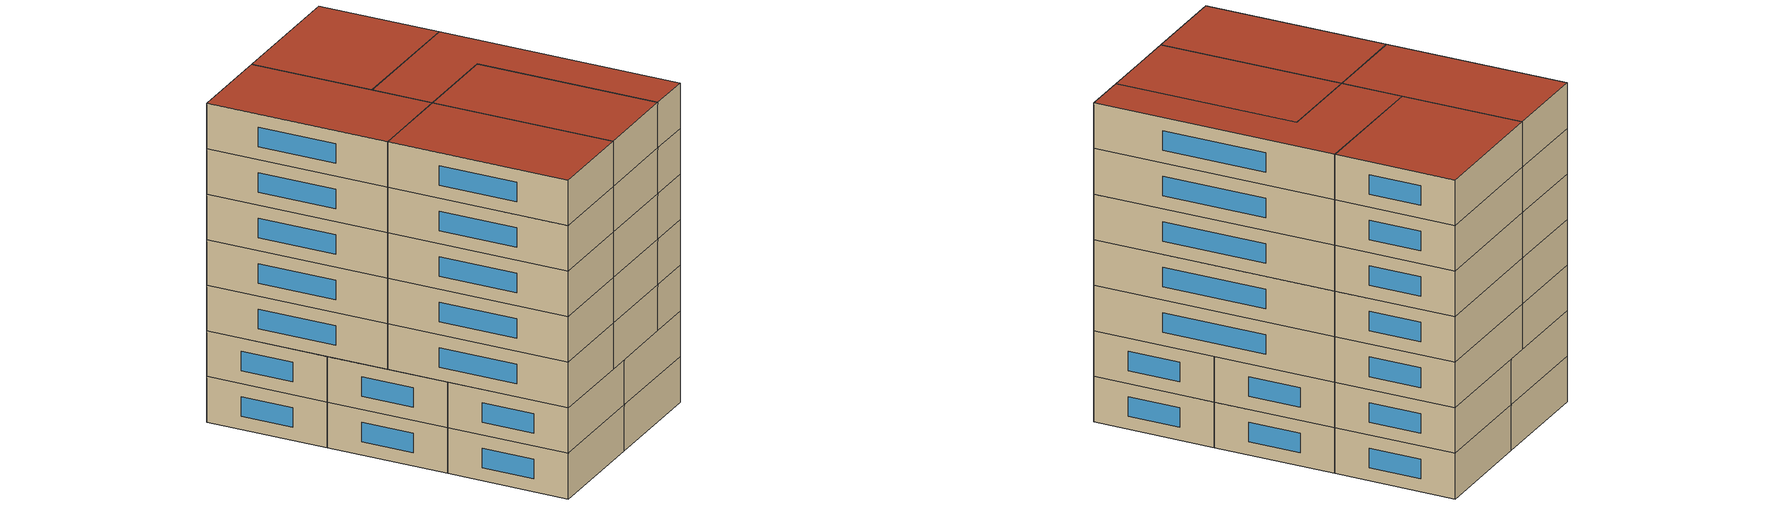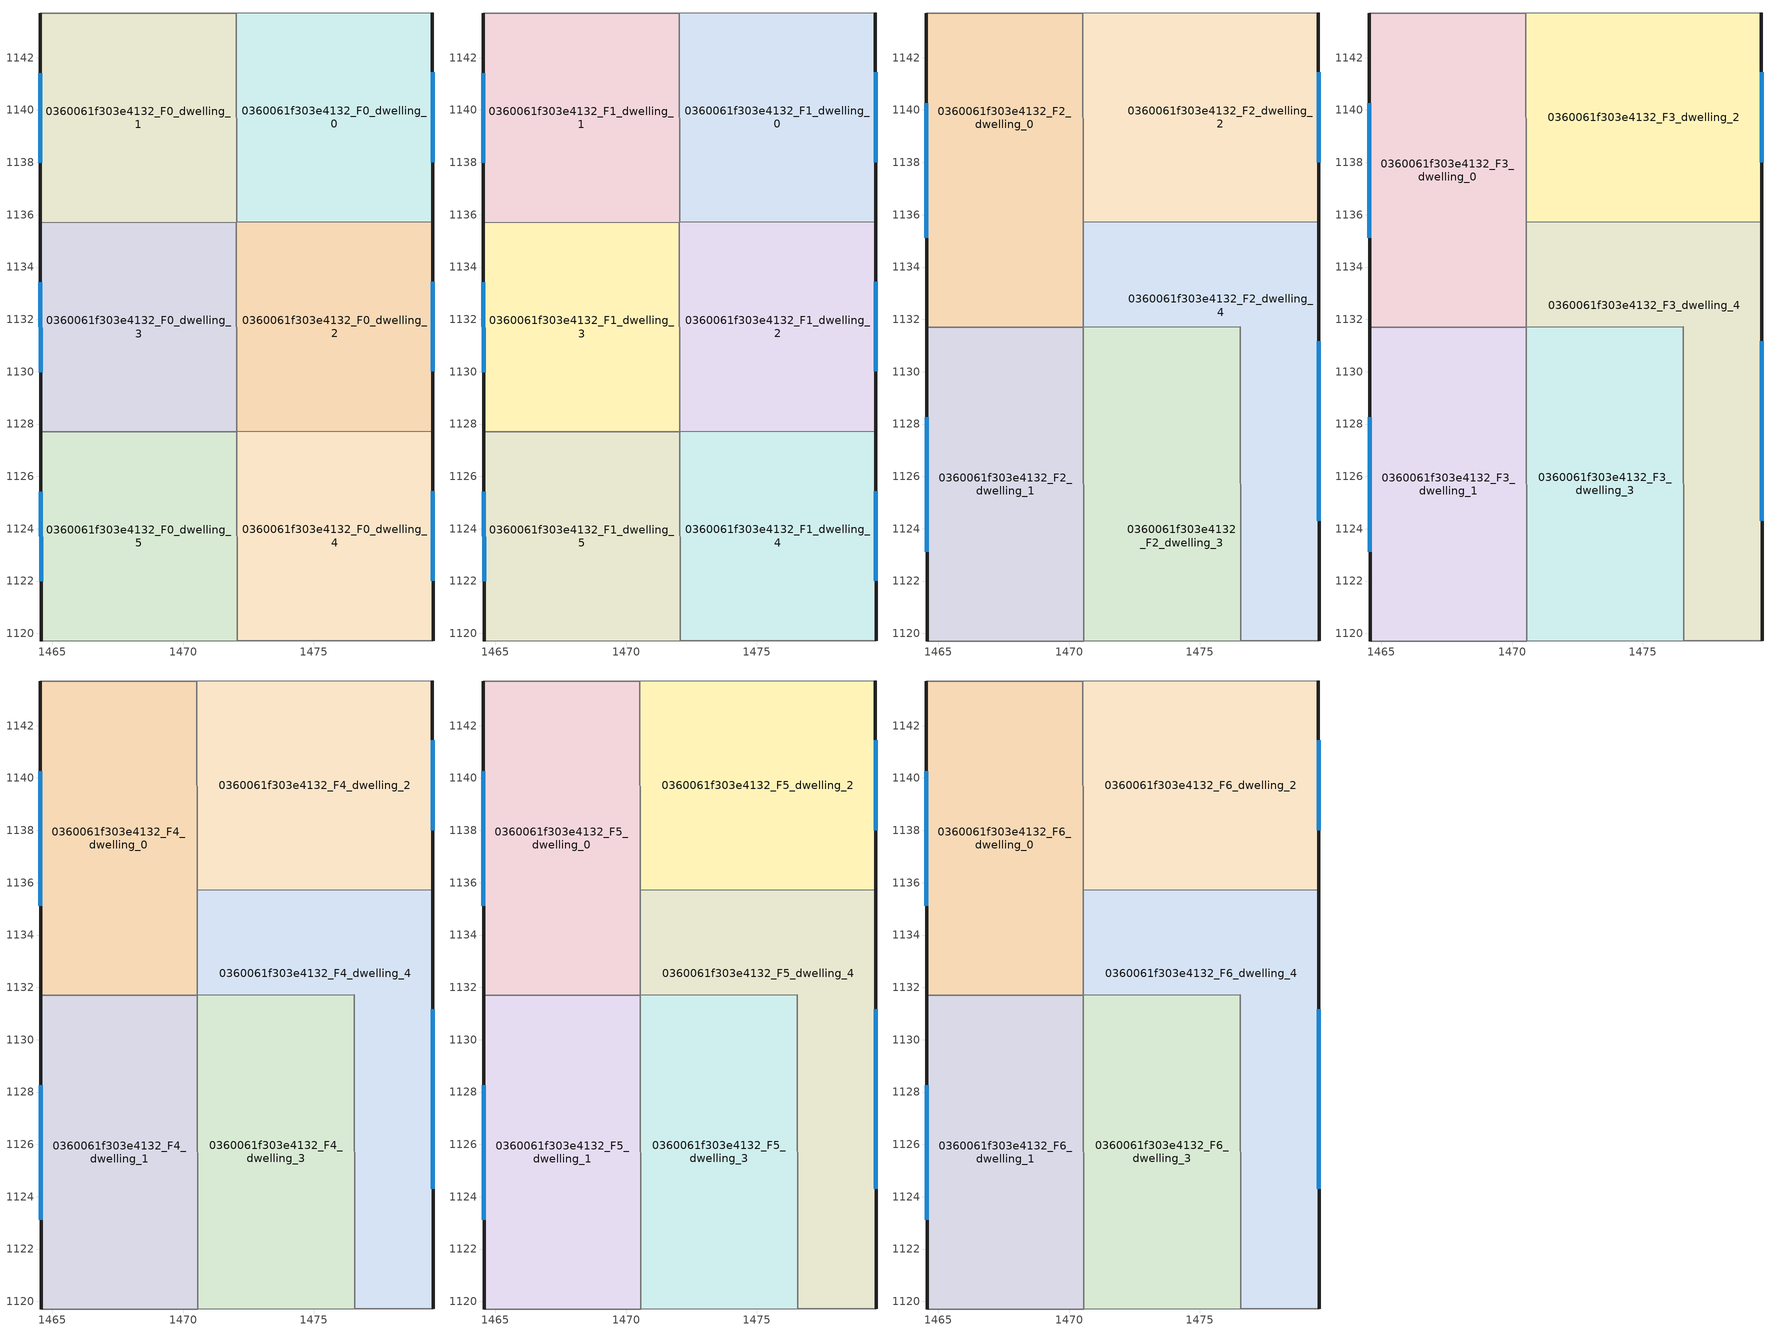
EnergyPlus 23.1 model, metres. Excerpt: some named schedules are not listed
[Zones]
0360061f303e4132_F0_dwelling_0
 floor ground (EU_floor_Construction): 1479.53,1143.72 1479.53,1135.72 1472.04,1135.71 1472.03,1143.71 z0
 wall outside (EU_wall_Construction): 1479.53,1135.72 1479.53,1143.72 z0:3
 wall to 0360061f303e4132_F0_dwelling_1 (EU_wall_Construction): 1472.03,1143.71 1472.04,1135.71 z0:3
 wall adiabatic (EU_wall_Construction): 1479.53,1143.72 1472.03,1143.71 z0:3
 wall to 0360061f303e4132_F0_dwelling_2 (EU_wall_Construction): 1472.04,1135.71 1479.53,1135.72 z0:3
 window (EU_Window_Construction): 1479.53,1138.01 1479.53,1141.43 z0.86:2.14
0360061f303e4132_F0_dwelling_1
 floor ground (EU_floor_Construction): 1472.03,1143.71 1472.04,1135.71 1464.55,1135.7 1464.53,1143.69 z0
 wall outside (EU_wall_Construction): 1464.53,1143.69 1464.55,1135.7 z0:3
 wall adiabatic (EU_wall_Construction): 1472.03,1143.71 1464.53,1143.69 z0:3
 wall to 0360061f303e4132_F0_dwelling_3 (EU_wall_Construction): 1464.55,1135.7 1472.04,1135.71 z0:3
 window (EU_Window_Construction): 1464.54,1141.41 1464.54,1137.98 z0.86:2.14
0360061f303e4132_F0_dwelling_2
 floor ground (EU_floor_Construction): 1479.53,1135.72 1479.54,1127.73 1472.05,1127.71 1472.04,1135.71 z0
 wall outside (EU_wall_Construction): 1479.54,1127.73 1479.53,1135.72 z0:3
 wall to 0360061f303e4132_F0_dwelling_3 (EU_wall_Construction): 1472.04,1135.71 1472.05,1127.71 z0:3
 wall to 0360061f303e4132_F0_dwelling_4 (EU_wall_Construction): 1472.05,1127.71 1479.54,1127.73 z0:3
 window (EU_Window_Construction): 1479.54,1130.01 1479.54,1133.44 z0.86:2.14
0360061f303e4132_F0_dwelling_3
 floor ground (EU_floor_Construction): 1472.04,1135.71 1472.05,1127.71 1464.56,1127.7 1464.55,1135.7 z0
 wall outside (EU_wall_Construction): 1464.55,1135.7 1464.56,1127.7 z0:3
 wall to 0360061f303e4132_F0_dwelling_5 (EU_wall_Construction): 1464.56,1127.7 1472.05,1127.71 z0:3
 window (EU_Window_Construction): 1464.55,1133.41 1464.56,1129.99 z0.86:2.14
0360061f303e4132_F0_dwelling_4
 floor ground (EU_floor_Construction): 1479.54,1127.73 1479.55,1119.72 1472.06,1119.71 1472.05,1127.71 z0
 wall outside (EU_wall_Construction): 1479.55,1119.72 1479.54,1127.73 z0:3
 wall adiabatic (EU_wall_Construction): 1472.06,1119.71 1479.55,1119.72 z0:3
 wall to 0360061f303e4132_F0_dwelling_5 (EU_wall_Construction): 1472.05,1127.71 1472.06,1119.71 z0:3
 window (EU_Window_Construction): 1479.55,1122.01 1479.54,1125.44 z0.86:2.14
0360061f303e4132_F0_dwelling_5
 floor ground (EU_floor_Construction): 1472.05,1127.71 1472.06,1119.71 1464.58,1119.7 1464.56,1127.7 z0
 wall outside (EU_wall_Construction): 1464.56,1127.7 1464.58,1119.7 z0:3
 wall adiabatic (EU_wall_Construction): 1464.58,1119.7 1472.06,1119.71 z0:3
 window (EU_Window_Construction): 1464.57,1125.41 1464.57,1121.98 z0.86:2.14
0360061f303e4132_F1_dwelling_0
 floor to 0360061f303e4132_F0_dwelling_0 (EU_floor_Construction): 1479.53,1143.72 1479.53,1135.72 1472.04,1135.71 1472.03,1143.71 z3
 wall outside (EU_wall_Construction): 1479.53,1135.72 1479.53,1143.72 z3:6
 wall to 0360061f303e4132_F1_dwelling_1 (EU_wall_Construction): 1472.03,1143.71 1472.04,1135.71 z3:6
 wall adiabatic (EU_wall_Construction): 1479.53,1143.72 1472.03,1143.71 z3:6
 wall to 0360061f303e4132_F1_dwelling_2 (EU_wall_Construction): 1472.04,1135.71 1479.53,1135.72 z3:6
 window (EU_Window_Construction): 1479.53,1138.01 1479.53,1141.43 z3.86:5.14
0360061f303e4132_F1_dwelling_1
 floor to 0360061f303e4132_F0_dwelling_1 (EU_floor_Construction): 1472.03,1143.71 1472.04,1135.71 1464.55,1135.7 1464.53,1143.69 z3
 wall outside (EU_wall_Construction): 1464.53,1143.69 1464.55,1135.7 z3:6
 wall adiabatic (EU_wall_Construction): 1472.03,1143.71 1464.53,1143.69 z3:6
 wall to 0360061f303e4132_F1_dwelling_3 (EU_wall_Construction): 1464.55,1135.7 1472.04,1135.71 z3:6
 window (EU_Window_Construction): 1464.54,1141.41 1464.54,1137.98 z3.86:5.14
0360061f303e4132_F1_dwelling_2
 floor to 0360061f303e4132_F0_dwelling_2 (EU_floor_Construction): 1479.53,1135.72 1479.54,1127.73 1472.05,1127.71 1472.04,1135.71 z3
 wall outside (EU_wall_Construction): 1479.54,1127.73 1479.53,1135.72 z3:6
 wall to 0360061f303e4132_F1_dwelling_3 (EU_wall_Construction): 1472.04,1135.71 1472.05,1127.71 z3:6
 wall to 0360061f303e4132_F1_dwelling_4 (EU_wall_Construction): 1472.05,1127.71 1479.54,1127.73 z3:6
 window (EU_Window_Construction): 1479.54,1130.01 1479.54,1133.44 z3.86:5.14
0360061f303e4132_F1_dwelling_3
 floor to 0360061f303e4132_F0_dwelling_3 (EU_floor_Construction): 1472.04,1135.71 1472.05,1127.71 1464.56,1127.7 1464.55,1135.7 z3
 wall outside (EU_wall_Construction): 1464.55,1135.7 1464.56,1127.7 z3:6
 wall to 0360061f303e4132_F1_dwelling_5 (EU_wall_Construction): 1464.56,1127.7 1472.05,1127.71 z3:6
 window (EU_Window_Construction): 1464.55,1133.41 1464.56,1129.99 z3.86:5.14
 ceiling adiabatic (EU_roof_Construction): 1470.55,1127.71 1470.54,1135.71 1464.55,1135.7 1464.56,1127.7 z6
0360061f303e4132_F1_dwelling_4
 floor to 0360061f303e4132_F0_dwelling_4 (EU_floor_Construction): 1479.54,1127.73 1479.55,1119.72 1472.06,1119.71 1472.05,1127.71 z3
 wall outside (EU_wall_Construction): 1479.55,1119.72 1479.54,1127.73 z3:6
 wall adiabatic (EU_wall_Construction): 1472.06,1119.71 1479.55,1119.72 z3:6
 wall to 0360061f303e4132_F1_dwelling_5 (EU_wall_Construction): 1472.05,1127.71 1472.06,1119.71 z3:6
 window (EU_Window_Construction): 1479.55,1122.01 1479.54,1125.44 z3.86:5.14
0360061f303e4132_F1_dwelling_5
 floor to 0360061f303e4132_F0_dwelling_5 (EU_floor_Construction): 1472.05,1127.71 1472.06,1119.71 1464.58,1119.7 1464.56,1127.7 z3
 wall outside (EU_wall_Construction): 1464.56,1127.7 1464.58,1119.7 z3:6
 wall adiabatic (EU_wall_Construction): 1464.58,1119.7 1472.06,1119.71 z3:6
 window (EU_Window_Construction): 1464.57,1125.41 1464.57,1121.98 z3.86:5.14
 ceiling adiabatic (EU_roof_Construction): 1470.57,1119.71 1470.55,1127.71 1464.56,1127.7 1464.58,1119.7 z6
0360061f303e4132_F2_dwelling_0
 floor to 0360061f303e4132_F1_dwelling_1 (EU_floor_Construction): 1470.53,1143.7 1470.54,1135.71 1464.55,1135.7 1464.53,1143.69 z6
 floor adiabatic (EU_floor_Construction): 1470.54,1135.71 1470.55,1131.71 1464.55,1131.7 1464.55,1135.7 z6
 wall outside (EU_wall_Construction): 1464.53,1143.69 1464.55,1131.7 z6:9
 wall to 0360061f303e4132_F2_dwelling_1 (EU_wall_Construction): 1464.55,1131.7 1470.55,1131.71 z6:9
 wall adiabatic (EU_wall_Construction): 1470.53,1143.7 1464.53,1143.69 z6:9
 wall to 0360061f303e4132_F2_dwelling_2 (EU_wall_Construction): 1470.54,1135.71 1470.53,1143.7 z6:9
 wall to 0360061f303e4132_F2_dwelling_4 (EU_wall_Construction): 1470.55,1131.71 1470.54,1135.71 z6:9
 window (EU_Window_Construction): 1464.54,1140.26 1464.55,1135.12 z6.86:8.14
0360061f303e4132_F2_dwelling_1
 floor adiabatic (EU_floor_Construction): 1470.55,1131.71 1470.57,1119.71 1464.58,1119.7 1464.55,1131.7 z6
 wall outside (EU_wall_Construction): 1464.55,1131.7 1464.58,1119.7 z6:9
 wall adiabatic (EU_wall_Construction): 1464.58,1119.7 1470.57,1119.71 z6:9
 wall to 0360061f303e4132_F2_dwelling_3 (EU_wall_Construction): 1470.57,1119.71 1470.55,1131.71 z6:9
 window (EU_Window_Construction): 1464.56,1128.27 1464.57,1123.12 z6.86:8.14
0360061f303e4132_F2_dwelling_2
 floor to 0360061f303e4132_F1_dwelling_0 (EU_floor_Construction): 1479.53,1143.72 1479.53,1135.73 1472.04,1135.71 1472.03,1143.7 z6
 floor to 0360061f303e4132_F1_dwelling_1 (EU_floor_Construction): 1472.03,1143.7 1472.04,1135.71 1470.54,1135.71 1470.53,1143.7 z6
 wall outside (EU_wall_Construction): 1479.53,1135.73 1479.53,1143.72 z6:9
 wall to 0360061f303e4132_F2_dwelling_4 (EU_wall_Construction): 1470.54,1135.71 1479.53,1135.73 z6:9
 wall adiabatic (EU_wall_Construction): 1479.53,1143.72 1470.53,1143.7 z6:9
 window (EU_Window_Construction): 1479.53,1138.01 1479.53,1141.44 z6.86:8.14
0360061f303e4132_F2_dwelling_3
 floor to 0360061f303e4132_F1_dwelling_4 (EU_floor_Construction): 1476.55,1127.72 1476.56,1119.72 1472.06,1119.71 1472.05,1127.71 z6
 floor to 0360061f303e4132_F1_dwelling_2 (EU_floor_Construction): 1476.54,1131.72 1476.55,1127.72 1472.05,1127.71 1472.05,1131.71 z6
 floor to 0360061f303e4132_F1_dwelling_5 (EU_floor_Construction): 1472.05,1127.71 1472.06,1119.71 1470.57,1119.71 1470.55,1127.71 z6
 floor to 0360061f303e4132_F1_dwelling_3 (EU_floor_Construction): 1472.05,1131.71 1472.05,1127.71 1470.55,1127.71 1470.55,1131.71 z6
 wall to 0360061f303e4132_F2_dwelling_4 (EU_wall_Construction): 1476.56,1119.72 1476.54,1131.72 1470.55,1131.71 z6:9
 wall adiabatic (EU_wall_Construction): 1470.57,1119.71 1476.56,1119.72 z6:9
0360061f303e4132_F2_dwelling_4
 floor to 0360061f303e4132_F1_dwelling_2 (EU_floor_Construction): 1479.53,1135.72 1479.54,1127.73 1476.55,1127.72 1476.54,1131.72 1472.05,1131.71 1472.04,1135.71 z6
 floor to 0360061f303e4132_F1_dwelling_4 (EU_floor_Construction): 1479.54,1127.73 1479.55,1119.72 1476.56,1119.72 1476.55,1127.72 z6
 floor to 0360061f303e4132_F1_dwelling_3 (EU_floor_Construction): 1472.04,1135.71 1472.05,1131.71 1470.55,1131.71 1470.54,1135.71 z6
 wall outside (EU_wall_Construction): 1479.55,1119.72 1479.53,1135.73 z6:9
 wall adiabatic (EU_wall_Construction): 1476.56,1119.72 1479.55,1119.72 z6:9
 window (EU_Window_Construction): 1479.54,1124.3 1479.54,1131.16 z6.86:8.14
0360061f303e4132_F3_dwelling_0
 floor to 0360061f303e4132_F2_dwelling_0 (EU_floor_Construction): 1470.53,1143.7 1470.55,1131.71 1464.55,1131.7 1464.53,1143.69 z9
 wall outside (EU_wall_Construction): 1464.53,1143.69 1464.55,1131.7 z9:12
 wall to 0360061f303e4132_F3_dwelling_1 (EU_wall_Construction): 1464.55,1131.7 1470.55,1131.71 z9:12
 wall adiabatic (EU_wall_Construction): 1470.53,1143.7 1464.53,1143.69 z9:12
 wall to 0360061f303e4132_F3_dwelling_2 (EU_wall_Construction): 1470.54,1135.71 1470.53,1143.7 z9:12
 wall to 0360061f303e4132_F3_dwelling_4 (EU_wall_Construction): 1470.55,1131.71 1470.54,1135.71 z9:12
 window (EU_Window_Construction): 1464.54,1140.26 1464.55,1135.12 z9.86:11.14
0360061f303e4132_F3_dwelling_1
 floor to 0360061f303e4132_F2_dwelling_1 (EU_floor_Construction): 1470.55,1131.71 1470.57,1119.71 1464.58,1119.7 1464.55,1131.7 z9
 wall outside (EU_wall_Construction): 1464.55,1131.7 1464.58,1119.7 z9:12
 wall adiabatic (EU_wall_Construction): 1464.58,1119.7 1470.57,1119.71 z9:12
 wall to 0360061f303e4132_F3_dwelling_3 (EU_wall_Construction): 1470.57,1119.71 1470.55,1131.71 z9:12
 window (EU_Window_Construction): 1464.56,1128.27 1464.57,1123.12 z9.86:11.14
0360061f303e4132_F3_dwelling_2
 floor to 0360061f303e4132_F2_dwelling_2 (EU_floor_Construction): 1479.53,1143.72 1479.53,1135.73 1470.54,1135.71 1470.53,1143.7 z9
 wall outside (EU_wall_Construction): 1479.53,1135.73 1479.53,1143.72 z9:12
 wall to 0360061f303e4132_F3_dwelling_4 (EU_wall_Construction): 1470.54,1135.71 1479.53,1135.73 z9:12
 wall adiabatic (EU_wall_Construction): 1479.53,1143.72 1470.53,1143.7 z9:12
 window (EU_Window_Construction): 1479.53,1138.01 1479.53,1141.44 z9.86:11.14
0360061f303e4132_F3_dwelling_3
 floor to 0360061f303e4132_F2_dwelling_3 (EU_floor_Construction): 1476.54,1131.72 1476.56,1119.72 1470.57,1119.71 1470.55,1131.71 z9
 wall to 0360061f303e4132_F3_dwelling_4 (EU_wall_Construction): 1476.56,1119.72 1476.54,1131.72 1470.55,1131.71 z9:12
 wall adiabatic (EU_wall_Construction): 1470.57,1119.71 1476.56,1119.72 z9:12
0360061f303e4132_F3_dwelling_4
 floor to 0360061f303e4132_F2_dwelling_4 (EU_floor_Construction): 1479.53,1135.73 1479.55,1119.72 1476.56,1119.72 1476.54,1131.72 1470.55,1131.71 1470.54,1135.71 z9
 wall outside (EU_wall_Construction): 1479.55,1119.72 1479.53,1135.73 z9:12
 wall adiabatic (EU_wall_Construction): 1476.56,1119.72 1479.55,1119.72 z9:12
 window (EU_Window_Construction): 1479.54,1124.3 1479.54,1131.16 z9.86:11.14
0360061f303e4132_F4_dwelling_0
 floor to 0360061f303e4132_F3_dwelling_0 (EU_floor_Construction): 1470.53,1143.7 1470.55,1131.71 1464.55,1131.7 1464.53,1143.69 z12
 wall outside (EU_wall_Construction): 1464.53,1143.69 1464.55,1131.7 z12:15
 wall to 0360061f303e4132_F4_dwelling_1 (EU_wall_Construction): 1464.55,1131.7 1470.55,1131.71 z12:15
 wall adiabatic (EU_wall_Construction): 1470.53,1143.7 1464.53,1143.69 z12:15
 wall to 0360061f303e4132_F4_dwelling_2 (EU_wall_Construction): 1470.54,1135.71 1470.53,1143.7 z12:15
 wall to 0360061f303e4132_F4_dwelling_4 (EU_wall_Construction): 1470.55,1131.71 1470.54,1135.71 z12:15
 window (EU_Window_Construction): 1464.54,1140.26 1464.55,1135.12 z12.86:14.14
0360061f303e4132_F4_dwelling_1
 floor to 0360061f303e4132_F3_dwelling_1 (EU_floor_Construction): 1470.55,1131.71 1470.57,1119.71 1464.58,1119.7 1464.55,1131.7 z12
 wall outside (EU_wall_Construction): 1464.55,1131.7 1464.58,1119.7 z12:15
 wall adiabatic (EU_wall_Construction): 1464.58,1119.7 1470.57,1119.71 z12:15
 wall to 0360061f303e4132_F4_dwelling_3 (EU_wall_Construction): 1470.57,1119.71 1470.55,1131.71 z12:15
 window (EU_Window_Construction): 1464.56,1128.27 1464.57,1123.12 z12.86:14.14
0360061f303e4132_F4_dwelling_2
 floor to 0360061f303e4132_F3_dwelling_2 (EU_floor_Construction): 1479.53,1143.72 1479.53,1135.73 1470.54,1135.71 1470.53,1143.7 z12
 wall outside (EU_wall_Construction): 1479.53,1135.73 1479.53,1143.72 z12:15
 wall to 0360061f303e4132_F4_dwelling_4 (EU_wall_Construction): 1470.54,1135.71 1479.53,1135.73 z12:15
 wall adiabatic (EU_wall_Construction): 1479.53,1143.72 1470.53,1143.7 z12:15
 window (EU_Window_Construction): 1479.53,1138.01 1479.53,1141.44 z12.86:14.14
0360061f303e4132_F4_dwelling_3
 floor to 0360061f303e4132_F3_dwelling_3 (EU_floor_Construction): 1476.54,1131.72 1476.56,1119.72 1470.57,1119.71 1470.55,1131.71 z12
 wall to 0360061f303e4132_F4_dwelling_4 (EU_wall_Construction): 1476.56,1119.72 1476.54,1131.72 1470.55,1131.71 z12:15
 wall adiabatic (EU_wall_Construction): 1470.57,1119.71 1476.56,1119.72 z12:15
0360061f303e4132_F4_dwelling_4
 floor to 0360061f303e4132_F3_dwelling_4 (EU_floor_Construction): 1479.53,1135.73 1479.55,1119.72 1476.56,1119.72 1476.54,1131.72 1470.55,1131.71 1470.54,1135.71 z12
 wall outside (EU_wall_Construction): 1479.55,1119.72 1479.53,1135.73 z12:15
 wall adiabatic (EU_wall_Construction): 1476.56,1119.72 1479.55,1119.72 z12:15
 window (EU_Window_Construction): 1479.54,1124.3 1479.54,1131.16 z12.86:14.14
0360061f303e4132_F5_dwelling_0
 floor to 0360061f303e4132_F4_dwelling_0 (EU_floor_Construction): 1470.53,1143.7 1470.55,1131.71 1464.55,1131.7 1464.53,1143.69 z15
 wall outside (EU_wall_Construction): 1464.53,1143.69 1464.55,1131.7 z15:18
 wall to 0360061f303e4132_F5_dwelling_1 (EU_wall_Construction): 1464.55,1131.7 1470.55,1131.71 z15:18
 wall adiabatic (EU_wall_Construction): 1470.53,1143.7 1464.53,1143.69 z15:18
 wall to 0360061f303e4132_F5_dwelling_2 (EU_wall_Construction): 1470.54,1135.71 1470.53,1143.7 z15:18
 wall to 0360061f303e4132_F5_dwelling_4 (EU_wall_Construction): 1470.55,1131.71 1470.54,1135.71 z15:18
 window (EU_Window_Construction): 1464.54,1140.26 1464.55,1135.12 z15.86:17.14
0360061f303e4132_F5_dwelling_1
 floor to 0360061f303e4132_F4_dwelling_1 (EU_floor_Construction): 1470.55,1131.71 1470.57,1119.71 1464.58,1119.7 1464.55,1131.7 z15
 wall outside (EU_wall_Construction): 1464.55,1131.7 1464.58,1119.7 z15:18
 wall adiabatic (EU_wall_Construction): 1464.58,1119.7 1470.57,1119.71 z15:18
 wall to 0360061f303e4132_F5_dwelling_3 (EU_wall_Construction): 1470.57,1119.71 1470.55,1131.71 z15:18
 window (EU_Window_Construction): 1464.56,1128.27 1464.57,1123.12 z15.86:17.14
0360061f303e4132_F5_dwelling_2
 floor to 0360061f303e4132_F4_dwelling_2 (EU_floor_Construction): 1479.53,1143.72 1479.53,1135.73 1470.54,1135.71 1470.53,1143.7 z15
 wall outside (EU_wall_Construction): 1479.53,1135.73 1479.53,1143.72 z15:18
 wall to 0360061f303e4132_F5_dwelling_4 (EU_wall_Construction): 1470.54,1135.71 1479.53,1135.73 z15:18
 wall adiabatic (EU_wall_Construction): 1479.53,1143.72 1470.53,1143.7 z15:18
 window (EU_Window_Construction): 1479.53,1138.01 1479.53,1141.44 z15.86:17.14
0360061f303e4132_F5_dwelling_3
 floor to 0360061f303e4132_F4_dwelling_3 (EU_floor_Construction): 1476.54,1131.72 1476.56,1119.72 1470.57,1119.71 1470.55,1131.71 z15
 wall to 0360061f303e4132_F5_dwelling_4 (EU_wall_Construction): 1476.56,1119.72 1476.54,1131.72 1470.55,1131.71 z15:18
 wall adiabatic (EU_wall_Construction): 1470.57,1119.71 1476.56,1119.72 z15:18
0360061f303e4132_F5_dwelling_4
 floor to 0360061f303e4132_F4_dwelling_4 (EU_floor_Construction): 1479.53,1135.73 1479.55,1119.72 1476.56,1119.72 1476.54,1131.72 1470.55,1131.71 1470.54,1135.71 z15
 wall outside (EU_wall_Construction): 1479.55,1119.72 1479.53,1135.73 z15:18
 wall adiabatic (EU_wall_Construction): 1476.56,1119.72 1479.55,1119.72 z15:18
 window (EU_Window_Construction): 1479.54,1124.3 1479.54,1131.16 z15.86:17.14
0360061f303e4132_F6_dwelling_0
 floor to 0360061f303e4132_F5_dwelling_0 (EU_floor_Construction): 1470.53,1143.7 1470.55,1131.71 1464.55,1131.7 1464.53,1143.69 z18
 wall outside (EU_wall_Construction): 1464.53,1143.69 1464.55,1131.7 z18:21
 wall to 0360061f303e4132_F6_dwelling_1 (EU_wall_Construction): 1464.55,1131.7 1470.55,1131.71 z18:21
 wall adiabatic (EU_wall_Construction): 1470.53,1143.7 1464.53,1143.69 z18:21
 wall to 0360061f303e4132_F6_dwelling_2 (EU_wall_Construction): 1470.54,1135.71 1470.53,1143.7 z18:21
 wall to 0360061f303e4132_F6_dwelling_4 (EU_wall_Construction): 1470.55,1131.71 1470.54,1135.71 z18:21
 window (EU_Window_Construction): 1464.54,1140.26 1464.55,1135.12 z18.86:20.14
 roof outside (EU_roof_Construction): 1470.55,1131.71 1470.53,1143.7 1464.53,1143.69 1464.55,1131.7 z21
0360061f303e4132_F6_dwelling_1
 floor to 0360061f303e4132_F5_dwelling_1 (EU_floor_Construction): 1470.55,1131.71 1470.57,1119.71 1464.58,1119.7 1464.55,1131.7 z18
 wall outside (EU_wall_Construction): 1464.55,1131.7 1464.58,1119.7 z18:21
 wall adiabatic (EU_wall_Construction): 1464.58,1119.7 1470.57,1119.71 z18:21
 wall to 0360061f303e4132_F6_dwelling_3 (EU_wall_Construction): 1470.57,1119.71 1470.55,1131.71 z18:21
 window (EU_Window_Construction): 1464.56,1128.27 1464.57,1123.12 z18.86:20.14
 roof outside (EU_roof_Construction): 1470.57,1119.71 1470.55,1131.71 1464.55,1131.7 1464.58,1119.7 z21
0360061f303e4132_F6_dwelling_2
 floor to 0360061f303e4132_F5_dwelling_2 (EU_floor_Construction): 1479.53,1143.72 1479.53,1135.73 1470.54,1135.71 1470.53,1143.7 z18
 wall outside (EU_wall_Construction): 1479.53,1135.73 1479.53,1143.72 z18:21
 wall to 0360061f303e4132_F6_dwelling_4 (EU_wall_Construction): 1470.54,1135.71 1479.53,1135.73 z18:21
 wall adiabatic (EU_wall_Construction): 1479.53,1143.72 1470.53,1143.7 z18:21
 window (EU_Window_Construction): 1479.53,1138.01 1479.53,1141.44 z18.86:20.14
 roof outside (EU_roof_Construction): 1479.53,1135.73 1479.53,1143.72 1470.53,1143.7 1470.54,1135.71 z21
0360061f303e4132_F6_dwelling_3
 floor to 0360061f303e4132_F5_dwelling_3 (EU_floor_Construction): 1476.54,1131.72 1476.56,1119.72 1470.57,1119.71 1470.55,1131.71 z18
 wall to 0360061f303e4132_F6_dwelling_4 (EU_wall_Construction): 1476.56,1119.72 1476.54,1131.72 1470.55,1131.71 z18:21
 wall adiabatic (EU_wall_Construction): 1470.57,1119.71 1476.56,1119.72 z18:21
 roof outside (EU_roof_Construction): 1476.56,1119.72 1476.54,1131.72 1470.55,1131.71 1470.57,1119.71 z21
0360061f303e4132_F6_dwelling_4
 floor to 0360061f303e4132_F5_dwelling_4 (EU_floor_Construction): 1479.53,1135.73 1479.55,1119.72 1476.56,1119.72 1476.54,1131.72 1470.55,1131.71 1470.54,1135.71 z18
 wall outside (EU_wall_Construction): 1479.55,1119.72 1479.53,1135.73 z18:21
 wall adiabatic (EU_wall_Construction): 1476.56,1119.72 1479.55,1119.72 z18:21
 window (EU_Window_Construction): 1479.54,1124.3 1479.54,1131.16 z18.86:20.14
 roof outside (EU_roof_Construction): 1479.55,1119.72 1479.53,1135.73 1470.54,1135.71 1470.55,1131.71 1476.54,1131.72 1476.56,1119.72 z21
shading: 1464.58,1119.7 1479.55,1119.72 z0:21
[Building]
EU S2 Campaign: North Axis=0; Terrain=City; Solar Distribution=FullExterior
[Site:Location]
Helsinki-Vantaa.AP: Latitude=60.317; Longitude=24.963; Time Zone=2; Elevation=54.6
[SizingPeriod:WeatherFileDays]
AnnualSizingPeriod: Begin Month=1; Begin Day of Month=1; End Month=12; End Day of Month=31; Day of Week for Start Day=Monday; Use Weather File Daylight Saving Period=No; Use Weather File Rain and Snow Indicators=No
[MATERIAL]
EU_InternalMass_Material: Roughness=MediumRough; Thickness=0.1; Conductivity=1; Density=1800; Specific Heat=900; Thermal Absorptance=0.9; Solar Absorptance=0.7; Visible Absorptance=0.7
[MATERIAL:NOMASS] Roughness=MediumRough; Thermal Absorptance=0.9; Solar Absorptance=0.7; Visible Absorptance=0.7
Name | Thermal Resistance
EU_wall_NoMass | 1.10183
EU_roof_NoMass; EU_floor_NoMass | 1.70606
[WINDOWMATERIAL:SIMPLEGLAZINGSYSTEM]
EU_Window_SimpleGlazing: UFactor=3.11035; Solar Heat Gain Coefficient=0.8; Visible Transmittance=0.8
[CONSTRUCTION]
EU_wall_Construction: EU_wall_NoMass
EU_roof_Construction: EU_roof_NoMass
EU_floor_Construction: EU_floor_NoMass
EU_Window_Construction: EU_Window_SimpleGlazing
EU_InternalMass_Construction: EU_InternalMass_Material
[ZONE] Type=1; Multiplier=1; Ceiling Height=autocalculate; Floor Area=autocalculate; Part of Total Floor Area=Yes
Name | Volume
0360061f303e4132_F0_dwelling_0; 0360061f303e4132_F1_dwelling_0 | 179.769
0360061f303e4132_F2_dwelling_0; 0360061f303e4132_F3_dwelling_0; 0360061f303e4132_F4_dwelling_0; 0360061f303e4132_F5_dwelling_0; 0360061f303e4132_F6_dwelling_0 | 215.722
0360061f303e4132_F0_dwelling_1; 0360061f303e4132_F1_dwelling_1; 0360061f303e4132_F0_dwelling_4; 0360061f303e4132_F1_dwelling_4 | 179.782
0360061f303e4132_F2_dwelling_1; 0360061f303e4132_F3_dwelling_1; 0360061f303e4132_F4_dwelling_1; 0360061f303e4132_F5_dwelling_1; 0360061f303e4132_F6_dwelling_1 | 215.741
0360061f303e4132_F0_dwelling_2; 0360061f303e4132_F1_dwelling_2 | 179.788
0360061f303e4132_F2_dwelling_2; 0360061f303e4132_F3_dwelling_2; 0360061f303e4132_F4_dwelling_2; 0360061f303e4132_F5_dwelling_2; 0360061f303e4132_F6_dwelling_2 | 215.709
0360061f303e4132_F0_dwelling_3; 0360061f303e4132_F1_dwelling_3 | 179.763
0360061f303e4132_F2_dwelling_3; 0360061f303e4132_F3_dwelling_3; 0360061f303e4132_F4_dwelling_3; 0360061f303e4132_F5_dwelling_3; 0360061f303e4132_F6_dwelling_3 | 215.748
0360061f303e4132_F2_dwelling_4; 0360061f303e4132_F3_dwelling_4; 0360061f303e4132_F4_dwelling_4; 0360061f303e4132_F5_dwelling_4; 0360061f303e4132_F6_dwelling_4 | 215.759
0360061f303e4132_F0_dwelling_5; 0360061f303e4132_F1_dwelling_5 | 179.768
[INTERNALMASS] Construction=EU_InternalMass_Construction
Name | Zone or ZoneList | Surface Area
0360061f303e4132_F0_dwelling_0_EU_InternalMass | 0360061f303e4132_F0_dwelling_0 | 59.9209
0360061f303e4132_F0_dwelling_1_EU_InternalMass | 0360061f303e4132_F0_dwelling_1 | 59.9275
0360061f303e4132_F0_dwelling_2_EU_InternalMass | 0360061f303e4132_F0_dwelling_2 | 59.9272
0360061f303e4132_F0_dwelling_3_EU_InternalMass | 0360061f303e4132_F0_dwelling_3 | 59.9232
0360061f303e4132_F0_dwelling_4_EU_InternalMass | 0360061f303e4132_F0_dwelling_4 | 59.9254
0360061f303e4132_F0_dwelling_5_EU_InternalMass | 0360061f303e4132_F0_dwelling_5 | 59.9229
0360061f303e4132_F1_dwelling_0_EU_InternalMass | 0360061f303e4132_F1_dwelling_0 | 59.9209
0360061f303e4132_F1_dwelling_1_EU_InternalMass | 0360061f303e4132_F1_dwelling_1 | 59.9275
0360061f303e4132_F1_dwelling_2_EU_InternalMass | 0360061f303e4132_F1_dwelling_2 | 59.9272
0360061f303e4132_F1_dwelling_3_EU_InternalMass | 0360061f303e4132_F1_dwelling_3 | 59.9232
0360061f303e4132_F1_dwelling_4_EU_InternalMass | 0360061f303e4132_F1_dwelling_4 | 59.9254
0360061f303e4132_F1_dwelling_5_EU_InternalMass | 0360061f303e4132_F1_dwelling_5 | 59.9229
0360061f303e4132_F2_dwelling_0_EU_InternalMass | 0360061f303e4132_F2_dwelling_0 | 71.9087
0360061f303e4132_F2_dwelling_1_EU_InternalMass | 0360061f303e4132_F2_dwelling_1 | 71.9117
0360061f303e4132_F2_dwelling_2_EU_InternalMass | 0360061f303e4132_F2_dwelling_2 | 71.9027
0360061f303e4132_F2_dwelling_3_EU_InternalMass | 0360061f303e4132_F2_dwelling_3 | 71.9148
0360061f303e4132_F2_dwelling_4_EU_InternalMass | 0360061f303e4132_F2_dwelling_4 | 71.9192
0360061f303e4132_F3_dwelling_0_EU_InternalMass | 0360061f303e4132_F3_dwelling_0 | 71.9087
0360061f303e4132_F3_dwelling_1_EU_InternalMass | 0360061f303e4132_F3_dwelling_1 | 71.9117
0360061f303e4132_F3_dwelling_2_EU_InternalMass | 0360061f303e4132_F3_dwelling_2 | 71.9027
0360061f303e4132_F3_dwelling_3_EU_InternalMass | 0360061f303e4132_F3_dwelling_3 | 71.9148
0360061f303e4132_F3_dwelling_4_EU_InternalMass | 0360061f303e4132_F3_dwelling_4 | 71.9192
0360061f303e4132_F4_dwelling_0_EU_InternalMass | 0360061f303e4132_F4_dwelling_0 | 71.9087
0360061f303e4132_F4_dwelling_1_EU_InternalMass | 0360061f303e4132_F4_dwelling_1 | 71.9117
0360061f303e4132_F4_dwelling_2_EU_InternalMass | 0360061f303e4132_F4_dwelling_2 | 71.9027
0360061f303e4132_F4_dwelling_3_EU_InternalMass | 0360061f303e4132_F4_dwelling_3 | 71.9148
0360061f303e4132_F4_dwelling_4_EU_InternalMass | 0360061f303e4132_F4_dwelling_4 | 71.9192
0360061f303e4132_F5_dwelling_0_EU_InternalMass | 0360061f303e4132_F5_dwelling_0 | 71.9087
0360061f303e4132_F5_dwelling_1_EU_InternalMass | 0360061f303e4132_F5_dwelling_1 | 71.9117
0360061f303e4132_F5_dwelling_2_EU_InternalMass | 0360061f303e4132_F5_dwelling_2 | 71.9027
0360061f303e4132_F5_dwelling_3_EU_InternalMass | 0360061f303e4132_F5_dwelling_3 | 71.9148
0360061f303e4132_F5_dwelling_4_EU_InternalMass | 0360061f303e4132_F5_dwelling_4 | 71.9192
0360061f303e4132_F6_dwelling_0_EU_InternalMass | 0360061f303e4132_F6_dwelling_0 | 71.9087
0360061f303e4132_F6_dwelling_1_EU_InternalMass | 0360061f303e4132_F6_dwelling_1 | 71.9117
0360061f303e4132_F6_dwelling_2_EU_InternalMass | 0360061f303e4132_F6_dwelling_2 | 71.9027
0360061f303e4132_F6_dwelling_3_EU_InternalMass | 0360061f303e4132_F6_dwelling_3 | 71.9148
0360061f303e4132_F6_dwelling_4_EU_InternalMass | 0360061f303e4132_F6_dwelling_4 | 71.9192
[OTHEREQUIPMENT] Fuel Type=Electricity; Design Level Calculation Method=Watts/Area; Power per Zone Floor Area=1; Fraction Latent=0; Fraction Radiant=0; Fraction Lost=0; Carbon Dioxide Generation Rate=0; EndUse Subcategory=EU_Step8_InternalGains
Name | Zone or ZoneList or Space or SpaceList | Schedule
EU_Step8_InternalGain_0360061f303e4132_F0_dwelling_0_f000 | 0360061f303e4132_F0_dwelling_0 | EU_Step8_GainSchedule_0360061f303e4132_F0_dwelling_0_f000
EU_Step8_InternalGain_0360061f303e4132_F0_dwelling_1_f000 | 0360061f303e4132_F0_dwelling_1 | EU_Step8_GainSchedule_0360061f303e4132_F0_dwelling_1_f000
EU_Step8_InternalGain_0360061f303e4132_F0_dwelling_2_f000 | 0360061f303e4132_F0_dwelling_2 | EU_Step8_GainSchedule_0360061f303e4132_F0_dwelling_2_f000
EU_Step8_InternalGain_0360061f303e4132_F0_dwelling_3_f000 | 0360061f303e4132_F0_dwelling_3 | EU_Step8_GainSchedule_0360061f303e4132_F0_dwelling_3_f000
EU_Step8_InternalGain_0360061f303e4132_F0_dwelling_4_f000 | 0360061f303e4132_F0_dwelling_4 | EU_Step8_GainSchedule_0360061f303e4132_F0_dwelling_4_f000
EU_Step8_InternalGain_0360061f303e4132_F0_dwelling_5_f000 | 0360061f303e4132_F0_dwelling_5 | EU_Step8_GainSchedule_0360061f303e4132_F0_dwelling_5_f000
EU_Step8_InternalGain_0360061f303e4132_F1_dwelling_0_f000 | 0360061f303e4132_F1_dwelling_0 | EU_Step8_GainSchedule_0360061f303e4132_F1_dwelling_0_f000
EU_Step8_InternalGain_0360061f303e4132_F1_dwelling_1_f000 | 0360061f303e4132_F1_dwelling_1 | EU_Step8_GainSchedule_0360061f303e4132_F1_dwelling_1_f000
EU_Step8_InternalGain_0360061f303e4132_F1_dwelling_2_f000 | 0360061f303e4132_F1_dwelling_2 | EU_Step8_GainSchedule_0360061f303e4132_F1_dwelling_2_f000
EU_Step8_InternalGain_0360061f303e4132_F1_dwelling_3_f000 | 0360061f303e4132_F1_dwelling_3 | EU_Step8_GainSchedule_0360061f303e4132_F1_dwelling_3_f000
EU_Step8_InternalGain_0360061f303e4132_F1_dwelling_4_f000 | 0360061f303e4132_F1_dwelling_4 | EU_Step8_GainSchedule_0360061f303e4132_F1_dwelling_4_f000
EU_Step8_InternalGain_0360061f303e4132_F1_dwelling_5_f000 | 0360061f303e4132_F1_dwelling_5 | EU_Step8_GainSchedule_0360061f303e4132_F1_dwelling_5_f000
EU_Step8_InternalGain_0360061f303e4132_F2_dwelling_0_f000 | 0360061f303e4132_F2_dwelling_0 | EU_Step8_GainSchedule_0360061f303e4132_F2_dwelling_0_f000
EU_Step8_InternalGain_0360061f303e4132_F2_dwelling_1_f000 | 0360061f303e4132_F2_dwelling_1 | EU_Step8_GainSchedule_0360061f303e4132_F2_dwelling_1_f000
EU_Step8_InternalGain_0360061f303e4132_F2_dwelling_2_f000 | 0360061f303e4132_F2_dwelling_2 | EU_Step8_GainSchedule_0360061f303e4132_F2_dwelling_2_f000
EU_Step8_InternalGain_0360061f303e4132_F2_dwelling_3_f000 | 0360061f303e4132_F2_dwelling_3 | EU_Step8_GainSchedule_0360061f303e4132_F2_dwelling_3_f000
EU_Step8_InternalGain_0360061f303e4132_F2_dwelling_4_f000 | 0360061f303e4132_F2_dwelling_4 | EU_Step8_GainSchedule_0360061f303e4132_F2_dwelling_4_f000
EU_Step8_InternalGain_0360061f303e4132_F3_dwelling_0_f000 | 0360061f303e4132_F3_dwelling_0 | EU_Step8_GainSchedule_0360061f303e4132_F3_dwelling_0_f000
EU_Step8_InternalGain_0360061f303e4132_F3_dwelling_1_f000 | 0360061f303e4132_F3_dwelling_1 | EU_Step8_GainSchedule_0360061f303e4132_F3_dwelling_1_f000
EU_Step8_InternalGain_0360061f303e4132_F3_dwelling_2_f000 | 0360061f303e4132_F3_dwelling_2 | EU_Step8_GainSchedule_0360061f303e4132_F3_dwelling_2_f000
EU_Step8_InternalGain_0360061f303e4132_F3_dwelling_3_f000 | 0360061f303e4132_F3_dwelling_3 | EU_Step8_GainSchedule_0360061f303e4132_F3_dwelling_3_f000
EU_Step8_InternalGain_0360061f303e4132_F3_dwelling_4_f000 | 0360061f303e4132_F3_dwelling_4 | EU_Step8_GainSchedule_0360061f303e4132_F3_dwelling_4_f000
EU_Step8_InternalGain_0360061f303e4132_F4_dwelling_0_f000 | 0360061f303e4132_F4_dwelling_0 | EU_Step8_GainSchedule_0360061f303e4132_F4_dwelling_0_f000
EU_Step8_InternalGain_0360061f303e4132_F4_dwelling_1_f000 | 0360061f303e4132_F4_dwelling_1 | EU_Step8_GainSchedule_0360061f303e4132_F4_dwelling_1_f000
EU_Step8_InternalGain_0360061f303e4132_F4_dwelling_2_f000 | 0360061f303e4132_F4_dwelling_2 | EU_Step8_GainSchedule_0360061f303e4132_F4_dwelling_2_f000
EU_Step8_InternalGain_0360061f303e4132_F4_dwelling_3_f000 | 0360061f303e4132_F4_dwelling_3 | EU_Step8_GainSchedule_0360061f303e4132_F4_dwelling_3_f000
EU_Step8_InternalGain_0360061f303e4132_F4_dwelling_4_f000 | 0360061f303e4132_F4_dwelling_4 | EU_Step8_GainSchedule_0360061f303e4132_F4_dwelling_4_f000
EU_Step8_InternalGain_0360061f303e4132_F5_dwelling_0_f000 | 0360061f303e4132_F5_dwelling_0 | EU_Step8_GainSchedule_0360061f303e4132_F5_dwelling_0_f000
EU_Step8_InternalGain_0360061f303e4132_F5_dwelling_1_f000 | 0360061f303e4132_F5_dwelling_1 | EU_Step8_GainSchedule_0360061f303e4132_F5_dwelling_1_f000
EU_Step8_InternalGain_0360061f303e4132_F5_dwelling_2_f000 | 0360061f303e4132_F5_dwelling_2 | EU_Step8_GainSchedule_0360061f303e4132_F5_dwelling_2_f000
EU_Step8_InternalGain_0360061f303e4132_F5_dwelling_3_f000 | 0360061f303e4132_F5_dwelling_3 | EU_Step8_GainSchedule_0360061f303e4132_F5_dwelling_3_f000
EU_Step8_InternalGain_0360061f303e4132_F5_dwelling_4_f000 | 0360061f303e4132_F5_dwelling_4 | EU_Step8_GainSchedule_0360061f303e4132_F5_dwelling_4_f000
EU_Step8_InternalGain_0360061f303e4132_F6_dwelling_0_f000 | 0360061f303e4132_F6_dwelling_0 | EU_Step8_GainSchedule_0360061f303e4132_F6_dwelling_0_f000
EU_Step8_InternalGain_0360061f303e4132_F6_dwelling_1_f000 | 0360061f303e4132_F6_dwelling_1 | EU_Step8_GainSchedule_0360061f303e4132_F6_dwelling_1_f000
EU_Step8_InternalGain_0360061f303e4132_F6_dwelling_2_f000 | 0360061f303e4132_F6_dwelling_2 | EU_Step8_GainSchedule_0360061f303e4132_F6_dwelling_2_f000
EU_Step8_InternalGain_0360061f303e4132_F6_dwelling_3_f000 | 0360061f303e4132_F6_dwelling_3 | EU_Step8_GainSchedule_0360061f303e4132_F6_dwelling_3_f000
EU_Step8_InternalGain_0360061f303e4132_F6_dwelling_4_f000 | 0360061f303e4132_F6_dwelling_4 | EU_Step8_GainSchedule_0360061f303e4132_F6_dwelling_4_f000
[ZONEVENTILATION:DESIGNFLOWRATE] Schedule=EU_AlwaysOn; Design Flow Rate Calculation Method=AirChanges/Hour; Air Changes per Hour=0.756316; Ventilation Type=Natural; Fan Pressure Rise=0; Fan Total Efficiency=1; Constant Term Coefficient=1; Temperature Term Coefficient=0; Velocity Term Coefficient=0; Velocity Squared Term Coefficient=0; Minimum Indoor Temperature=-100; Maximum Indoor Temperature=100; Delta Temperature=-100; Minimum Outdoor Temperature=-100; Maximum Outdoor Temperature=100; Maximum Wind Speed=40
Name | Zone or ZoneList or Space or SpaceList
EU_ConstantAir_0360061f303e4132_F0_dwelling_0 | 0360061f303e4132_F0_dwelling_0
EU_ConstantAir_0360061f303e4132_F0_dwelling_1 | 0360061f303e4132_F0_dwelling_1
EU_ConstantAir_0360061f303e4132_F0_dwelling_2 | 0360061f303e4132_F0_dwelling_2
EU_ConstantAir_0360061f303e4132_F0_dwelling_3 | 0360061f303e4132_F0_dwelling_3
EU_ConstantAir_0360061f303e4132_F0_dwelling_4 | 0360061f303e4132_F0_dwelling_4
EU_ConstantAir_0360061f303e4132_F0_dwelling_5 | 0360061f303e4132_F0_dwelling_5
EU_ConstantAir_0360061f303e4132_F1_dwelling_0 | 0360061f303e4132_F1_dwelling_0
EU_ConstantAir_0360061f303e4132_F1_dwelling_1 | 0360061f303e4132_F1_dwelling_1
EU_ConstantAir_0360061f303e4132_F1_dwelling_2 | 0360061f303e4132_F1_dwelling_2
EU_ConstantAir_0360061f303e4132_F1_dwelling_3 | 0360061f303e4132_F1_dwelling_3
EU_ConstantAir_0360061f303e4132_F1_dwelling_4 | 0360061f303e4132_F1_dwelling_4
EU_ConstantAir_0360061f303e4132_F1_dwelling_5 | 0360061f303e4132_F1_dwelling_5
EU_ConstantAir_0360061f303e4132_F2_dwelling_0 | 0360061f303e4132_F2_dwelling_0
EU_ConstantAir_0360061f303e4132_F2_dwelling_1 | 0360061f303e4132_F2_dwelling_1
EU_ConstantAir_0360061f303e4132_F2_dwelling_2 | 0360061f303e4132_F2_dwelling_2
EU_ConstantAir_0360061f303e4132_F2_dwelling_3 | 0360061f303e4132_F2_dwelling_3
EU_ConstantAir_0360061f303e4132_F2_dwelling_4 | 0360061f303e4132_F2_dwelling_4
EU_ConstantAir_0360061f303e4132_F3_dwelling_0 | 0360061f303e4132_F3_dwelling_0
EU_ConstantAir_0360061f303e4132_F3_dwelling_1 | 0360061f303e4132_F3_dwelling_1
EU_ConstantAir_0360061f303e4132_F3_dwelling_2 | 0360061f303e4132_F3_dwelling_2
EU_ConstantAir_0360061f303e4132_F3_dwelling_3 | 0360061f303e4132_F3_dwelling_3
EU_ConstantAir_0360061f303e4132_F3_dwelling_4 | 0360061f303e4132_F3_dwelling_4
EU_ConstantAir_0360061f303e4132_F4_dwelling_0 | 0360061f303e4132_F4_dwelling_0
EU_ConstantAir_0360061f303e4132_F4_dwelling_1 | 0360061f303e4132_F4_dwelling_1
EU_ConstantAir_0360061f303e4132_F4_dwelling_2 | 0360061f303e4132_F4_dwelling_2
EU_ConstantAir_0360061f303e4132_F4_dwelling_3 | 0360061f303e4132_F4_dwelling_3
EU_ConstantAir_0360061f303e4132_F4_dwelling_4 | 0360061f303e4132_F4_dwelling_4
EU_ConstantAir_0360061f303e4132_F5_dwelling_0 | 0360061f303e4132_F5_dwelling_0
EU_ConstantAir_0360061f303e4132_F5_dwelling_1 | 0360061f303e4132_F5_dwelling_1
EU_ConstantAir_0360061f303e4132_F5_dwelling_2 | 0360061f303e4132_F5_dwelling_2
EU_ConstantAir_0360061f303e4132_F5_dwelling_3 | 0360061f303e4132_F5_dwelling_3
EU_ConstantAir_0360061f303e4132_F5_dwelling_4 | 0360061f303e4132_F5_dwelling_4
EU_ConstantAir_0360061f303e4132_F6_dwelling_0 | 0360061f303e4132_F6_dwelling_0
EU_ConstantAir_0360061f303e4132_F6_dwelling_1 | 0360061f303e4132_F6_dwelling_1
EU_ConstantAir_0360061f303e4132_F6_dwelling_2 | 0360061f303e4132_F6_dwelling_2
EU_ConstantAir_0360061f303e4132_F6_dwelling_3 | 0360061f303e4132_F6_dwelling_3
EU_ConstantAir_0360061f303e4132_F6_dwelling_4 | 0360061f303e4132_F6_dwelling_4
[HVACTEMPLATE:ZONE:IDEALLOADSAIRSYSTEM] System Availability Schedule=EU_AlwaysOn; Maximum Heating Supply Air Temperature=50; Minimum Cooling Supply Air Temperature=13; Maximum Heating Supply Air Humidity Ratio=0.0156; Minimum Cooling Supply Air Humidity Ratio=0.0077; Heating Limit=NoLimit; Cooling Limit=NoLimit; Heating Availability Schedule=EU_AlwaysOn; Cooling Availability Schedule=EU_CoolingOff; Dehumidification Control Type=ConstantSensibleHeatRatio; Cooling Sensible Heat Ratio=0.7; Dehumidification Setpoint=60; Humidification Control Type=None; Humidification Setpoint=30; Outdoor Air Method=None; Outdoor Air Flow Rate per Person=0.00944; Outdoor Air Flow Rate per Zone Floor Area=0; Outdoor Air Flow Rate per Zone=0; Demand Controlled Ventilation Type=None; Outdoor Air Economizer Type=NoEconomizer; Heat Recovery Type=None; Sensible Heat Recovery Effectiveness=0.7; Latent Heat Recovery Effectiveness=0.65
Name | Template Thermostat
0360061f303e4132_F0_dwelling_0 | EU_HeatOnly_0360061f303e4132_F0_dwelling_0
0360061f303e4132_F0_dwelling_1 | EU_HeatOnly_0360061f303e4132_F0_dwelling_1
0360061f303e4132_F0_dwelling_2 | EU_HeatOnly_0360061f303e4132_F0_dwelling_2
0360061f303e4132_F0_dwelling_3 | EU_HeatOnly_0360061f303e4132_F0_dwelling_3
0360061f303e4132_F0_dwelling_4 | EU_HeatOnly_0360061f303e4132_F0_dwelling_4
0360061f303e4132_F0_dwelling_5 | EU_HeatOnly_0360061f303e4132_F0_dwelling_5
0360061f303e4132_F1_dwelling_0 | EU_HeatOnly_0360061f303e4132_F1_dwelling_0
0360061f303e4132_F1_dwelling_1 | EU_HeatOnly_0360061f303e4132_F1_dwelling_1
0360061f303e4132_F1_dwelling_2 | EU_HeatOnly_0360061f303e4132_F1_dwelling_2
0360061f303e4132_F1_dwelling_3 | EU_HeatOnly_0360061f303e4132_F1_dwelling_3
0360061f303e4132_F1_dwelling_4 | EU_HeatOnly_0360061f303e4132_F1_dwelling_4
0360061f303e4132_F1_dwelling_5 | EU_HeatOnly_0360061f303e4132_F1_dwelling_5
0360061f303e4132_F2_dwelling_0 | EU_HeatOnly_0360061f303e4132_F2_dwelling_0
0360061f303e4132_F2_dwelling_1 | EU_HeatOnly_0360061f303e4132_F2_dwelling_1
0360061f303e4132_F2_dwelling_2 | EU_HeatOnly_0360061f303e4132_F2_dwelling_2
0360061f303e4132_F2_dwelling_3 | EU_HeatOnly_0360061f303e4132_F2_dwelling_3
0360061f303e4132_F2_dwelling_4 | EU_HeatOnly_0360061f303e4132_F2_dwelling_4
0360061f303e4132_F3_dwelling_0 | EU_HeatOnly_0360061f303e4132_F3_dwelling_0
0360061f303e4132_F3_dwelling_1 | EU_HeatOnly_0360061f303e4132_F3_dwelling_1
0360061f303e4132_F3_dwelling_2 | EU_HeatOnly_0360061f303e4132_F3_dwelling_2
0360061f303e4132_F3_dwelling_3 | EU_HeatOnly_0360061f303e4132_F3_dwelling_3
0360061f303e4132_F3_dwelling_4 | EU_HeatOnly_0360061f303e4132_F3_dwelling_4
0360061f303e4132_F4_dwelling_0 | EU_HeatOnly_0360061f303e4132_F4_dwelling_0
0360061f303e4132_F4_dwelling_1 | EU_HeatOnly_0360061f303e4132_F4_dwelling_1
0360061f303e4132_F4_dwelling_2 | EU_HeatOnly_0360061f303e4132_F4_dwelling_2
0360061f303e4132_F4_dwelling_3 | EU_HeatOnly_0360061f303e4132_F4_dwelling_3
0360061f303e4132_F4_dwelling_4 | EU_HeatOnly_0360061f303e4132_F4_dwelling_4
0360061f303e4132_F5_dwelling_0 | EU_HeatOnly_0360061f303e4132_F5_dwelling_0
0360061f303e4132_F5_dwelling_1 | EU_HeatOnly_0360061f303e4132_F5_dwelling_1
0360061f303e4132_F5_dwelling_2 | EU_HeatOnly_0360061f303e4132_F5_dwelling_2
0360061f303e4132_F5_dwelling_3 | EU_HeatOnly_0360061f303e4132_F5_dwelling_3
0360061f303e4132_F5_dwelling_4 | EU_HeatOnly_0360061f303e4132_F5_dwelling_4
0360061f303e4132_F6_dwelling_0 | EU_HeatOnly_0360061f303e4132_F6_dwelling_0
0360061f303e4132_F6_dwelling_1 | EU_HeatOnly_0360061f303e4132_F6_dwelling_1
0360061f303e4132_F6_dwelling_2 | EU_HeatOnly_0360061f303e4132_F6_dwelling_2
0360061f303e4132_F6_dwelling_3 | EU_HeatOnly_0360061f303e4132_F6_dwelling_3
0360061f303e4132_F6_dwelling_4 | EU_HeatOnly_0360061f303e4132_F6_dwelling_4
[SIZING:ZONE] Zone Cooling Design Supply Air Temperature Input Method=SupplyAirTemperature; Zone Cooling Design Supply Air Temperature=13; Zone Heating Design Supply Air Temperature Input Method=SupplyAirTemperature; Zone Heating Design Supply Air Temperature=50; Zone Cooling Design Supply Air Humidity Ratio=0.008; Zone Heating Design Supply Air Humidity Ratio=0.008; Cooling Design Air Flow Method=DesignDay; Cooling Design Air Flow Rate=0; Cooling Minimum Air Flow per Zone Floor Area=0.000762; Cooling Minimum Air Flow=0; Cooling Minimum Air Flow Fraction=0.2; Heating Design Air Flow Method=DesignDay; Heating Design Air Flow Rate=0; Heating Maximum Air Flow per Zone Floor Area=0.002032; Heating Maximum Air Flow=0.141576; Heating Maximum Air Flow Fraction=0.3; Account for Dedicated Outdoor Air System=No; Dedicated Outdoor Air System Control Strategy=NeutralSupplyAir; Dedicated Outdoor Air Low Setpoint Temperature for Design=autosize; Dedicated Outdoor Air High Setpoint Temperature for Design=autosize; Zone Load Sizing Method=Sensible Load Only No Latent Load; Zone Latent Cooling Design Supply Air Humidity Ratio Input Method=HumidityRatioDifference; Zone Cooling Design Supply Air Humidity Ratio Difference=0.005; Zone Latent Heating Design Supply Air Humidity Ratio Input Method=HumidityRatioDifference; Zone Humidification Design Supply Air Humidity Ratio Difference=0.005
0360061f303e4132_F0_dwelling_0; 0360061f303e4132_F0_dwelling_1; 0360061f303e4132_F0_dwelling_2; 0360061f303e4132_F0_dwelling_3; 0360061f303e4132_F0_dwelling_4; 0360061f303e4132_F0_dwelling_5; 0360061f303e4132_F1_dwelling_0; 0360061f303e4132_F1_dwelling_1; 0360061f303e4132_F1_dwelling_2; 0360061f303e4132_F1_dwelling_3; 0360061f303e4132_F1_dwelling_4; 0360061f303e4132_F1_dwelling_5; 0360061f303e4132_F2_dwelling_0; 0360061f303e4132_F2_dwelling_1; 0360061f303e4132_F2_dwelling_2; 0360061f303e4132_F2_dwelling_3; 0360061f303e4132_F2_dwelling_4; 0360061f303e4132_F3_dwelling_0; 0360061f303e4132_F3_dwelling_1; 0360061f303e4132_F3_dwelling_2; 0360061f303e4132_F3_dwelling_3; 0360061f303e4132_F3_dwelling_4; 0360061f303e4132_F4_dwelling_0; 0360061f303e4132_F4_dwelling_1; 0360061f303e4132_F4_dwelling_2; 0360061f303e4132_F4_dwelling_3; 0360061f303e4132_F4_dwelling_4; 0360061f303e4132_F5_dwelling_0; 0360061f303e4132_F5_dwelling_1; 0360061f303e4132_F5_dwelling_2; 0360061f303e4132_F5_dwelling_3; 0360061f303e4132_F5_dwelling_4; 0360061f303e4132_F6_dwelling_0; 0360061f303e4132_F6_dwelling_1; 0360061f303e4132_F6_dwelling_2; 0360061f303e4132_F6_dwelling_3; 0360061f303e4132_F6_dwelling_4
[SCHEDULE:FILE] Column Number=1; Rows to Skip at Top=0; Number of Hours of Data=8760; Column Separator=Comma; Interpolate to Timestep=No; Minutes per Item=60; Adjust Schedule for Daylight Savings=Yes
Name | File
EU_Step8_GainSchedule_0360061f303e4132_F0_dwelling_0_f000 | ../../schedules/0360061f303e4132/0360061f303e4132_F0_dwelling_0_f000_gain.csv
EU_Step8_GainSchedule_0360061f303e4132_F0_dwelling_1_f000 | ../../schedules/0360061f303e4132/0360061f303e4132_F0_dwelling_1_f000_gain.csv
EU_Step8_GainSchedule_0360061f303e4132_F0_dwelling_2_f000 | ../../schedules/0360061f303e4132/0360061f303e4132_F0_dwelling_2_f000_gain.csv
EU_Step8_GainSchedule_0360061f303e4132_F0_dwelling_3_f000 | ../../schedules/0360061f303e4132/0360061f303e4132_F0_dwelling_3_f000_gain.csv
EU_Step8_GainSchedule_0360061f303e4132_F0_dwelling_4_f000 | ../../schedules/0360061f303e4132/0360061f303e4132_F0_dwelling_4_f000_gain.csv
EU_Step8_GainSchedule_0360061f303e4132_F0_dwelling_5_f000 | ../../schedules/0360061f303e4132/0360061f303e4132_F0_dwelling_5_f000_gain.csv
EU_Step8_GainSchedule_0360061f303e4132_F1_dwelling_0_f000 | ../../schedules/0360061f303e4132/0360061f303e4132_F1_dwelling_0_f000_gain.csv
EU_Step8_GainSchedule_0360061f303e4132_F1_dwelling_1_f000 | ../../schedules/0360061f303e4132/0360061f303e4132_F1_dwelling_1_f000_gain.csv
EU_Step8_GainSchedule_0360061f303e4132_F1_dwelling_2_f000 | ../../schedules/0360061f303e4132/0360061f303e4132_F1_dwelling_2_f000_gain.csv
EU_Step8_GainSchedule_0360061f303e4132_F1_dwelling_3_f000 | ../../schedules/0360061f303e4132/0360061f303e4132_F1_dwelling_3_f000_gain.csv
EU_Step8_GainSchedule_0360061f303e4132_F1_dwelling_4_f000 | ../../schedules/0360061f303e4132/0360061f303e4132_F1_dwelling_4_f000_gain.csv
EU_Step8_GainSchedule_0360061f303e4132_F1_dwelling_5_f000 | ../../schedules/0360061f303e4132/0360061f303e4132_F1_dwelling_5_f000_gain.csv
EU_Step8_GainSchedule_0360061f303e4132_F2_dwelling_0_f000 | ../../schedules/0360061f303e4132/0360061f303e4132_F2_dwelling_0_f000_gain.csv
EU_Step8_GainSchedule_0360061f303e4132_F2_dwelling_1_f000 | ../../schedules/0360061f303e4132/0360061f303e4132_F2_dwelling_1_f000_gain.csv
EU_Step8_GainSchedule_0360061f303e4132_F2_dwelling_2_f000 | ../../schedules/0360061f303e4132/0360061f303e4132_F2_dwelling_2_f000_gain.csv
EU_Step8_GainSchedule_0360061f303e4132_F2_dwelling_3_f000 | ../../schedules/0360061f303e4132/0360061f303e4132_F2_dwelling_3_f000_gain.csv
